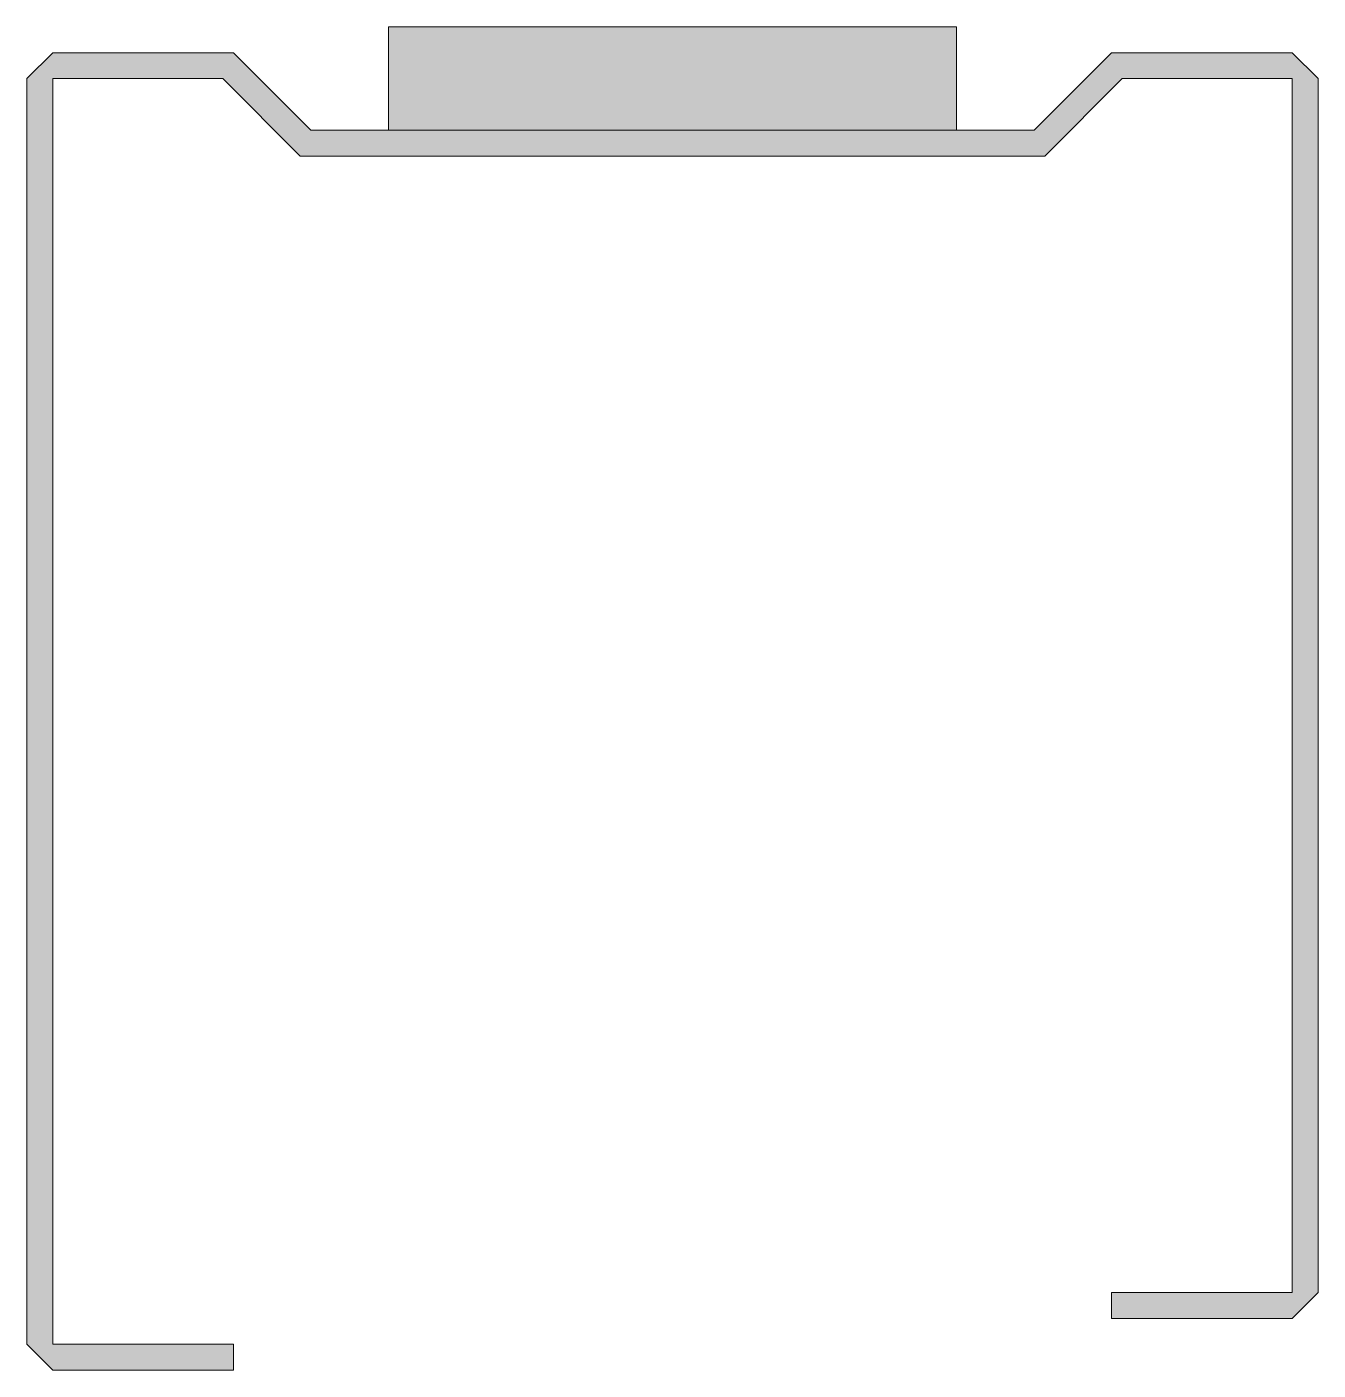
# Model space of a CAD drawing. Header units: metres. Extents: x -25 to 25, y -51 to 1.
import ezdxf

# ---------------------------------------------------------------- set-up
doc = ezdxf.new("R2010")
doc.units = ezdxf.units.M
doc.layers.add('A-DETL-GENF', color=92, linetype='Continuous', lineweight=18)

# ---------------------------------------------------------------- blocks, each defined once
blk = doc.blocks.new('22 metalstud profiel - 50 mm vert-2069725-00_0 Basismaterialen')
at = {"layer": 'A-DETL-GENF'}
for points in [[(11, -3), (11, 1), (-11, 1), (-11, -3)], [(-17, -51), (-17, -50), (-24, -50), (-24, -1), (-17.414, -1), (-14.414, -4), (14.414, -4), (17.414, -1), (24, -1), (24, -48), (17, -48), (17, -49), (24, -49), (25, -48), (25, -1), (24, 0), (17, 0), (14, -3), (-14, -3), (-17, 0), (-24, 0), (-25, -1), (-25, -50), (-24, -51)]]:
    blk.add_hatch(color=256, dxfattribs=at).paths.add_polyline_path(points)
for p, q in [((11, 1), (-11, 1)), ((-11, 1), (-11, -3)), ((11, -3), (11, 1)), ((-24, 0), (-25, -1)), ((-17, 0), (-24, 0)), ((-14, -3), (-17, 0)), ((17, 0), (14, -3)), ((24, 0), (17, 0)), ((25, -1), (24, 0)), ((-25, -1), (-25, -50)), ((-24, -50), (-24, -1)), ((-24, -1), (-17.414, -1)), ((-17.414, -1), (-14.414, -4)), ((14.414, -4), (17.414, -1)), ((17.414, -1), (24, -1)), ((24, -1), (24, -48)), ((25, -48), (25, -1)), ((14, -3), (-14, -3)), ((-14.414, -4), (14.414, -4)), ((24, -48), (17, -48)), ((17, -48), (17, -49)), ((24, -49), (25, -48)), ((17, -49), (24, -49)), ((-25, -50), (-24, -51)), ((-17, -50), (-24, -50)), ((-17, -51), (-17, -50)), ((-24, -51), (-17, -51))]:
    blk.add_line(p, q, dxfattribs=at)

msp = doc.modelspace()

# ---------------------------------------------------------------- block references
msp.add_blockref('22 metalstud profiel - 50 mm vert-2069725-00_0 Basismaterialen', (0, 0))

doc.saveas('drawing.dxf')
